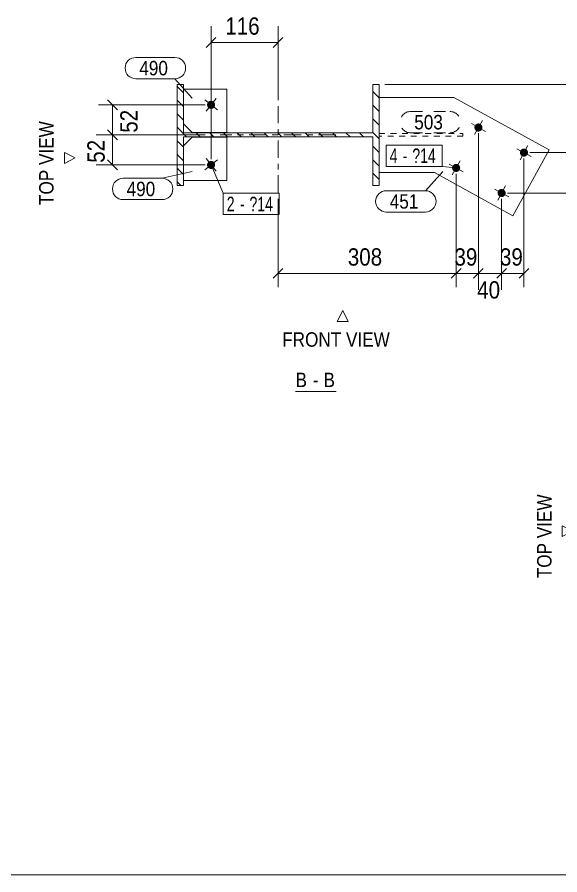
# Model space of a CAD drawing. Header units: millimetres. Extents: x 2 to 579, y 1 to 405.
# Drawn here: x 156.8 to 250.8, y 5 to 153.6 of the extents above; entities that cross this region are included whole.
import ezdxf

# ---------------------------------------------------------------- set-up
doc = ezdxf.new("R2010")
doc.units = ezdxf.units.MM
for name, pattern in [('XKITLINE00', [0]), ('XKITLINE01', [4, 1, -1, 1, -1]), ('XKITLINE02', [4, 2, -2]), ('XKITLINE03', [6, 3, -1, 1, -1])]:
    doc.linetypes.add(name, pattern=pattern)
for name, color, linetype, lineweight in [('Bolt', 3, 'Continuous', 0), ('BoltMark', 7, 'Continuous', 0), ('Dimensions', 7, 'Continuous', 0), ('DrawingSheet', 5, 'Continuous', 0), ('OtherObjectType', 7, 'Continuous', 0), ('Part', 2, 'Continuous', 0), ('PartMark', 7, 'Continuous', 0)]:
    doc.layers.add(name, color=color, linetype=linetype, lineweight=lineweight)
doc.styles.add('ARIAL', font='ARIAL.TTF')
doc.styles.add('ARIAL_NARROW', font='ARIALN.TTF')

# ---------------------------------------------------------------- blocks, each defined once
blk = doc.blocks.new('*A2')
at = {"layer": 'Part', "color": 7, "linetype": 'XKITLINE00', "lineweight": 0}
for p, q in [((185.59, 140.48), (184.49, 141.58)), ((219.49, 141.94), (219.49, 141.94)), ((219.49, 141.94), (219.49, 141.94)), ((219.49, 139.58), (218.39, 140.68)), ((185.59, 138.12), (184.49, 139.22)), ((219.49, 137.22), (218.39, 138.32)), ((185.59, 135.76), (184.49, 136.86)), ((219.49, 134.86), (218.39, 135.96)), ((186.16, 132.84), (184.49, 134.51)), ((188.52, 132.84), (187.82, 133.54)), ((190.87, 132.84), (190.17, 133.54)), ((193.23, 132.84), (192.53, 133.54)), ((195.59, 132.84), (194.89, 133.54)), ((197.95, 132.84), (197.25, 133.54)), ((200.3, 132.84), (199.6, 133.54)), ((202.66, 132.84), (201.96, 133.54)), ((205.02, 132.84), (204.32, 133.54)), ((207.37, 132.84), (206.67, 133.54)), ((209.73, 132.84), (209.03, 133.54)), ((212.09, 132.84), (211.39, 133.54)), ((214.45, 132.84), (213.75, 133.54)), ((216.8, 132.84), (216.1, 133.54)), ((219.49, 132.51), (218.39, 133.61)), ((185.59, 131.05), (184.49, 132.15)), ((219.49, 130.15), (218.39, 131.25)), ((185.59, 128.69), (184.49, 129.79)), ((219.49, 127.79), (218.39, 128.89)), ((185.59, 126.33), (184.49, 127.43)), ((219.49, 125.44), (218.39, 126.54)), ((185.13, 124.44), (184.49, 125.08))]:
    blk.add_line(p, q, dxfattribs=at)
blk = doc.blocks.new('*A68')
at = {"layer": 'Bolt'}
blk.add_hatch(color=3, dxfattribs=at).paths.add_polyline_path([(189.86, 138.84), (189.88, 138.87), (189.91, 138.89), (189.93, 138.92), (189.96, 138.94), (189.99, 138.96), (190.01, 138.98), (190.04, 139), (190.07, 139.01), (190.11, 139.03), (190.14, 139.04), (190.17, 139.05), (190.2, 139.06), (190.24, 139.07), (190.27, 139.08), (190.3, 139.08), (190.34, 139.08), (190.37, 139.09), (190.41, 139.09), (190.44, 139.08), (190.47, 139.08), (190.51, 139.08), (190.54, 139.07), (190.58, 139.06), (190.61, 139.05), (190.64, 139.04), (190.67, 139.03), (190.7, 139.01), (190.73, 139), (190.76, 138.98), (190.79, 138.96), (190.82, 138.94), (190.85, 138.92), (190.87, 138.89), (190.9, 138.87), (190.92, 138.84), (190.94, 138.82), (190.96, 138.79), (190.98, 138.76), (191, 138.73), (191.01, 138.7), (191.03, 138.67), (191.04, 138.64), (191.05, 138.61), (191.06, 138.57), (191.07, 138.54), (191.08, 138.51), (191.08, 138.47), (191.09, 138.44), (191.09, 138.41), (191.09, 138.37), (191.09, 138.34), (191.09, 138.3), (191.08, 138.27), (191.07, 138.23), (191.07, 138.2), (191.06, 138.17), (191.04, 138.14), (191.03, 138.1), (191.02, 138.07), (191, 138.04), (190.98, 138.01), (190.96, 137.98), (190.94, 137.96), (190.92, 137.93), (190.9, 137.9), (190.87, 137.88), (190.85, 137.86), (190.82, 137.84), (190.79, 137.82), (190.77, 137.8), (190.74, 137.78), (190.71, 137.76), (190.68, 137.75), (190.64, 137.73), (190.61, 137.72), (190.58, 137.71), (190.54, 137.7), (190.51, 137.7), (190.48, 137.69), (190.44, 137.69), (190.41, 137.69), (190.37, 137.69), (190.34, 137.69), (190.31, 137.69), (190.27, 137.7), (190.24, 137.7), (190.2, 137.71), (190.17, 137.72), (190.14, 137.73), (190.11, 137.75), (190.08, 137.76), (190.05, 137.78), (190.02, 137.79), (189.99, 137.81), (189.96, 137.83), (189.93, 137.86), (189.91, 137.88), (189.88, 137.9), (189.86, 137.93), (189.84, 137.96), (189.82, 137.98), (189.8, 138.01), (189.78, 138.04), (189.77, 138.07), (189.75, 138.1), (189.74, 138.13), (189.73, 138.17), (189.72, 138.2), (189.71, 138.23), (189.7, 138.27), (189.7, 138.3), (189.69, 138.33), (189.69, 138.37), (189.69, 138.4), (189.69, 138.44), (189.7, 138.47), (189.7, 138.51), (189.71, 138.54), (189.72, 138.57), (189.73, 138.61), (189.74, 138.64), (189.75, 138.67), (189.76, 138.7), (189.78, 138.73), (189.8, 138.76), (189.82, 138.79), (189.84, 138.82)], flags=17)
at = {"layer": 'Bolt', "color": 3, "linetype": 'XKITLINE00', "lineweight": 0}
for p, q in [((189.29, 139.25), (191.5, 137.53)), ((189.53, 137.28), (191.25, 139.49))]:
    blk.add_line(p, q, dxfattribs=at)
blk = doc.blocks.new('*A69')
at = {"layer": 'Bolt'}
blk.add_hatch(color=3, dxfattribs=at).paths.add_polyline_path([(190.96, 128.39), (190.98, 128.36), (191, 128.33), (191.02, 128.3), (191.03, 128.27), (191.04, 128.24), (191.06, 128.21), (191.07, 128.17), (191.07, 128.14), (191.08, 128.11), (191.09, 128.07), (191.09, 128.04), (191.09, 128), (191.09, 127.97), (191.09, 127.93), (191.08, 127.9), (191.08, 127.87), (191.07, 127.83), (191.06, 127.8), (191.05, 127.77), (191.04, 127.73), (191.03, 127.7), (191.01, 127.67), (191, 127.64), (190.98, 127.61), (190.96, 127.58), (190.94, 127.56), (190.92, 127.53), (190.9, 127.5), (190.87, 127.48), (190.85, 127.46), (190.82, 127.43), (190.79, 127.41), (190.76, 127.39), (190.73, 127.38), (190.7, 127.36), (190.67, 127.35), (190.64, 127.33), (190.61, 127.32), (190.58, 127.31), (190.54, 127.3), (190.51, 127.3), (190.47, 127.29), (190.44, 127.29), (190.41, 127.29), (190.37, 127.29), (190.34, 127.29), (190.3, 127.29), (190.27, 127.3), (190.24, 127.3), (190.2, 127.31), (190.17, 127.32), (190.14, 127.33), (190.11, 127.35), (190.07, 127.36), (190.04, 127.38), (190.01, 127.4), (189.99, 127.42), (189.96, 127.44), (189.93, 127.46), (189.91, 127.48), (189.88, 127.5), (189.86, 127.53), (189.84, 127.56), (189.82, 127.58), (189.8, 127.61), (189.78, 127.64), (189.76, 127.67), (189.75, 127.7), (189.74, 127.74), (189.73, 127.77), (189.72, 127.8), (189.71, 127.83), (189.7, 127.87), (189.7, 127.9), (189.69, 127.94), (189.69, 127.97), (189.69, 128.01), (189.69, 128.04), (189.7, 128.07), (189.7, 128.11), (189.71, 128.14), (189.72, 128.17), (189.73, 128.21), (189.74, 128.24), (189.75, 128.27), (189.77, 128.3), (189.78, 128.33), (189.8, 128.36), (189.82, 128.39), (189.84, 128.42), (189.86, 128.44), (189.88, 128.47), (189.91, 128.49), (189.93, 128.52), (189.96, 128.54), (189.99, 128.56), (190.02, 128.58), (190.05, 128.6), (190.08, 128.61), (190.11, 128.63), (190.14, 128.64), (190.17, 128.65), (190.2, 128.66), (190.24, 128.67), (190.27, 128.68), (190.31, 128.68), (190.34, 128.68), (190.37, 128.69), (190.41, 128.69), (190.44, 128.68), (190.48, 128.68), (190.51, 128.68), (190.54, 128.67), (190.58, 128.66), (190.61, 128.65), (190.64, 128.64), (190.68, 128.63), (190.71, 128.61), (190.74, 128.6), (190.77, 128.58), (190.79, 128.56), (190.82, 128.54), (190.85, 128.52), (190.87, 128.49), (190.9, 128.47), (190.92, 128.44), (190.94, 128.42)], flags=17)
at = {"layer": 'Bolt', "color": 3, "linetype": 'XKITLINE00', "lineweight": 0}
for p, q in [((191.5, 128.85), (189.29, 127.13)), ((189.53, 129.09), (191.25, 126.88))]:
    blk.add_line(p, q, dxfattribs=at)
blk = doc.blocks.new('*A70')
at = {"layer": 'Bolt'}
for points in [[(236.33, 133.87), (236.3, 133.89), (236.27, 133.91), (236.24, 133.93), (236.22, 133.95), (236.19, 133.98), (236.17, 134), (236.15, 134.03), (236.13, 134.06), (236.11, 134.08), (236.09, 134.11), (236.07, 134.14), (236.06, 134.17), (236.04, 134.21), (236.03, 134.24), (236.02, 134.27), (236.01, 134.3), (236.01, 134.34), (236, 134.37), (236, 134.41), (236, 134.44), (235.99, 134.48), (236, 134.51), (236, 134.54), (236, 134.58), (236.01, 134.61), (236.02, 134.64), (236.03, 134.68), (236.04, 134.71), (236.05, 134.74), (236.07, 134.77), (236.08, 134.8), (236.1, 134.83), (236.12, 134.86), (236.14, 134.89), (236.16, 134.92), (236.18, 134.94), (236.21, 134.97), (236.23, 134.99), (236.26, 135.01), (236.29, 135.03), (236.31, 135.05), (236.34, 135.07), (236.37, 135.09), (236.4, 135.1), (236.44, 135.12), (236.47, 135.13), (236.5, 135.14), (236.53, 135.15), (236.57, 135.15), (236.6, 135.16), (236.64, 135.16), (236.67, 135.17), (236.7, 135.17), (236.74, 135.16), (236.77, 135.16), (236.81, 135.16), (236.84, 135.15), (236.87, 135.14), (236.91, 135.13), (236.94, 135.12), (236.97, 135.11), (237, 135.09), (237.03, 135.08), (237.06, 135.06), (237.09, 135.04), (237.12, 135.02), (237.15, 135), (237.17, 134.98), (237.2, 134.95), (237.22, 134.93), (237.24, 134.9), (237.26, 134.88), (237.28, 134.85), (237.3, 134.82), (237.32, 134.79), (237.33, 134.76), (237.35, 134.72), (237.36, 134.69), (237.37, 134.66), (237.38, 134.63), (237.38, 134.59), (237.39, 134.56), (237.39, 134.52), (237.39, 134.49), (237.39, 134.46), (237.39, 134.42), (237.39, 134.39), (237.39, 134.35), (237.38, 134.32), (237.37, 134.29), (237.36, 134.25), (237.35, 134.22), (237.34, 134.19), (237.32, 134.16), (237.31, 134.13), (237.29, 134.1), (237.27, 134.07), (237.25, 134.04), (237.23, 134.01), (237.21, 133.99), (237.18, 133.96), (237.16, 133.94), (237.13, 133.92), (237.1, 133.9), (237.08, 133.88), (237.05, 133.86), (237.02, 133.84), (236.99, 133.83), (236.95, 133.82), (236.92, 133.8), (236.89, 133.79), (236.86, 133.78), (236.82, 133.78), (236.79, 133.77), (236.75, 133.77), (236.72, 133.77), (236.69, 133.77), (236.65, 133.77), (236.62, 133.77), (236.58, 133.77), (236.55, 133.78), (236.52, 133.79), (236.48, 133.8), (236.45, 133.81), (236.42, 133.82), (236.39, 133.84), (236.36, 133.85)], [(244.21, 129.52), (244.18, 129.54), (244.15, 129.56), (244.12, 129.58), (244.1, 129.6), (244.07, 129.63), (244.05, 129.65), (244.03, 129.68), (244.01, 129.71), (243.99, 129.74), (243.97, 129.76), (243.95, 129.79), (243.94, 129.83), (243.92, 129.86), (243.91, 129.89), (243.9, 129.92), (243.89, 129.96), (243.89, 129.99), (243.88, 130.02), (243.88, 130.06), (243.87, 130.09), (243.87, 130.13), (243.88, 130.16), (243.88, 130.19), (243.88, 130.23), (243.89, 130.26), (243.9, 130.3), (243.91, 130.33), (243.92, 130.36), (243.93, 130.39), (243.95, 130.42), (243.96, 130.45), (243.98, 130.48), (244, 130.51), (244.02, 130.54), (244.04, 130.57), (244.06, 130.59), (244.09, 130.62), (244.11, 130.64), (244.14, 130.66), (244.16, 130.68), (244.19, 130.7), (244.22, 130.72), (244.25, 130.74), (244.28, 130.75), (244.32, 130.77), (244.35, 130.78), (244.38, 130.79), (244.41, 130.8), (244.45, 130.8), (244.48, 130.81), (244.52, 130.81), (244.55, 130.82), (244.58, 130.82), (244.62, 130.82), (244.65, 130.81), (244.69, 130.81), (244.72, 130.8), (244.75, 130.79), (244.79, 130.78), (244.82, 130.77), (244.85, 130.76), (244.88, 130.75), (244.91, 130.73), (244.94, 130.71), (244.97, 130.69), (245, 130.67), (245.03, 130.65), (245.05, 130.63), (245.08, 130.6), (245.1, 130.58), (245.12, 130.55), (245.14, 130.53), (245.16, 130.5), (245.18, 130.47), (245.2, 130.44), (245.21, 130.41), (245.22, 130.38), (245.24, 130.34), (245.25, 130.31), (245.26, 130.28), (245.26, 130.24), (245.27, 130.21), (245.27, 130.18), (245.27, 130.14), (245.27, 130.11), (245.27, 130.07), (245.27, 130.04), (245.27, 130), (245.26, 129.97), (245.25, 129.94), (245.24, 129.9), (245.23, 129.87), (245.22, 129.84), (245.2, 129.81), (245.19, 129.78), (245.17, 129.75), (245.15, 129.72), (245.13, 129.69), (245.11, 129.67), (245.09, 129.64), (245.06, 129.61), (245.04, 129.59), (245.01, 129.57), (244.98, 129.55), (244.96, 129.53), (244.93, 129.51), (244.9, 129.49), (244.86, 129.48), (244.83, 129.47), (244.8, 129.45), (244.77, 129.44), (244.74, 129.44), (244.7, 129.43), (244.67, 129.42), (244.63, 129.42), (244.6, 129.42), (244.56, 129.42), (244.53, 129.42), (244.5, 129.42), (244.46, 129.43), (244.43, 129.43), (244.39, 129.44), (244.36, 129.45), (244.33, 129.46), (244.3, 129.47), (244.27, 129.49), (244.24, 129.5)], [(232.46, 126.87), (232.43, 126.89), (232.4, 126.91), (232.38, 126.93), (232.35, 126.95), (232.33, 126.97), (232.3, 127), (232.28, 127.03), (232.26, 127.05), (232.24, 127.08), (232.22, 127.11), (232.21, 127.14), (232.19, 127.17), (232.18, 127.2), (232.17, 127.23), (232.16, 127.27), (232.15, 127.3), (232.14, 127.33), (232.14, 127.37), (232.13, 127.4), (232.13, 127.44), (232.13, 127.47), (232.13, 127.51), (232.13, 127.54), (232.14, 127.57), (232.14, 127.61), (232.15, 127.64), (232.16, 127.67), (232.17, 127.71), (232.19, 127.74), (232.2, 127.77), (232.22, 127.8), (232.23, 127.83), (232.25, 127.86), (232.27, 127.89), (232.29, 127.91), (232.32, 127.94), (232.34, 127.96), (232.37, 127.99), (232.39, 128.01), (232.42, 128.03), (232.45, 128.05), (232.48, 128.07), (232.51, 128.08), (232.54, 128.1), (232.57, 128.11), (232.6, 128.12), (232.63, 128.13), (232.67, 128.14), (232.7, 128.15), (232.74, 128.16), (232.77, 128.16), (232.8, 128.16), (232.84, 128.16), (232.87, 128.16), (232.91, 128.16), (232.94, 128.15), (232.97, 128.15), (233.01, 128.14), (233.04, 128.13), (233.07, 128.12), (233.11, 128.1), (233.14, 128.09), (233.17, 128.07), (233.2, 128.06), (233.23, 128.04), (233.25, 128.02), (233.28, 128), (233.31, 127.97), (233.33, 127.95), (233.35, 127.92), (233.38, 127.9), (233.4, 127.87), (233.42, 127.84), (233.43, 127.81), (233.45, 127.78), (233.47, 127.75), (233.48, 127.72), (233.49, 127.69), (233.5, 127.66), (233.51, 127.62), (233.52, 127.59), (233.52, 127.56), (233.53, 127.52), (233.53, 127.49), (233.53, 127.45), (233.53, 127.42), (233.52, 127.38), (233.52, 127.35), (233.51, 127.32), (233.51, 127.28), (233.5, 127.25), (233.48, 127.22), (233.47, 127.19), (233.46, 127.15), (233.44, 127.12), (233.42, 127.09), (233.41, 127.07), (233.39, 127.04), (233.36, 127.01), (233.34, 126.98), (233.32, 126.96), (233.29, 126.94), (233.27, 126.91), (233.24, 126.89), (233.21, 126.87), (233.18, 126.86), (233.15, 126.84), (233.12, 126.83), (233.09, 126.81), (233.06, 126.8), (233.02, 126.79), (232.99, 126.78), (232.96, 126.77), (232.92, 126.77), (232.89, 126.76), (232.85, 126.76), (232.82, 126.76), (232.79, 126.76), (232.75, 126.77), (232.72, 126.77), (232.68, 126.78), (232.65, 126.79), (232.62, 126.79), (232.58, 126.81), (232.55, 126.82), (232.52, 126.83), (232.49, 126.85)], [(240.34, 122.52), (240.31, 122.54), (240.28, 122.56), (240.26, 122.58), (240.23, 122.6), (240.21, 122.62), (240.18, 122.65), (240.16, 122.68), (240.14, 122.7), (240.12, 122.73), (240.1, 122.76), (240.09, 122.79), (240.07, 122.82), (240.06, 122.85), (240.05, 122.89), (240.04, 122.92), (240.03, 122.95), (240.02, 122.99), (240.01, 123.02), (240.01, 123.05), (240.01, 123.09), (240.01, 123.12), (240.01, 123.16), (240.01, 123.19), (240.02, 123.22), (240.02, 123.26), (240.03, 123.29), (240.04, 123.32), (240.05, 123.36), (240.07, 123.39), (240.08, 123.42), (240.1, 123.45), (240.11, 123.48), (240.13, 123.51), (240.15, 123.54), (240.17, 123.56), (240.2, 123.59), (240.22, 123.61), (240.25, 123.64), (240.27, 123.66), (240.3, 123.68), (240.33, 123.7), (240.36, 123.72), (240.39, 123.73), (240.42, 123.75), (240.45, 123.76), (240.48, 123.77), (240.51, 123.79), (240.55, 123.79), (240.58, 123.8), (240.61, 123.81), (240.65, 123.81), (240.68, 123.81), (240.72, 123.81), (240.75, 123.81), (240.79, 123.81), (240.82, 123.8), (240.85, 123.8), (240.89, 123.79), (240.92, 123.78), (240.95, 123.77), (240.98, 123.76), (241.02, 123.74), (241.05, 123.73), (241.08, 123.71), (241.1, 123.69), (241.13, 123.67), (241.16, 123.65), (241.19, 123.62), (241.21, 123.6), (241.23, 123.58), (241.26, 123.55), (241.28, 123.52), (241.3, 123.49), (241.31, 123.46), (241.33, 123.43), (241.34, 123.4), (241.36, 123.37), (241.37, 123.34), (241.38, 123.31), (241.39, 123.27), (241.4, 123.24), (241.4, 123.21), (241.41, 123.17), (241.41, 123.14), (241.41, 123.1), (241.41, 123.07), (241.4, 123.03), (241.4, 123), (241.39, 122.97), (241.38, 122.93), (241.38, 122.9), (241.36, 122.87), (241.35, 122.84), (241.34, 122.8), (241.32, 122.77), (241.3, 122.74), (241.28, 122.72), (241.26, 122.69), (241.24, 122.66), (241.22, 122.64), (241.2, 122.61), (241.17, 122.59), (241.14, 122.57), (241.12, 122.54), (241.09, 122.53), (241.06, 122.51), (241.03, 122.49), (241, 122.48), (240.97, 122.46), (240.94, 122.45), (240.9, 122.44), (240.87, 122.43), (240.84, 122.42), (240.8, 122.42), (240.77, 122.42), (240.73, 122.41), (240.7, 122.41), (240.66, 122.41), (240.63, 122.42), (240.6, 122.42), (240.56, 122.43), (240.53, 122.44), (240.5, 122.45), (240.46, 122.46), (240.43, 122.47), (240.4, 122.48), (240.37, 122.5)]]:
    blk.add_hatch(color=3, dxfattribs=at).paths.add_polyline_path(points, flags=17)
at = {"layer": 'Bolt', "color": 3, "linetype": 'XKITLINE00', "lineweight": 0}
for p, q in [((237.37, 135.69), (236.02, 133.24)), ((237.92, 133.79), (235.47, 135.14)), ((245.8, 129.44), (243.35, 130.79)), ((245.25, 131.34), (243.9, 128.89)), ((234.05, 126.79), (231.6, 128.14)), ((233.51, 128.69), (232.15, 126.24)), ((241.93, 122.44), (239.48, 123.79)), ((241.38, 124.34), (240.03, 121.89))]:
    blk.add_line(p, q, dxfattribs=at)
blk = doc.blocks.new('*A71')
at = {"layer": 'Part', "color": 7, "linetype": 'XKITLINE03', "lineweight": 0}
for p, q in [((201.99, 123.19), (201.99, 143.19)), ((211.99, 133.19), (191.99, 133.19))]:
    blk.add_line(p, q, dxfattribs=at)
at = {"layer": 'Part', "color": 2, "linetype": 'XKITLINE00', "lineweight": 0}
for p, q in [((184.49, 124.44), (184.49, 141.94)), ((184.49, 141.94), (185.59, 141.94)), ((185.59, 141.94), (185.59, 133.54)), ((218.39, 133.54), (218.39, 141.94)), ((218.39, 141.94), (219.49, 141.94)), ((219.49, 141.94), (219.49, 124.44)), ((185.59, 133.54), (218.39, 133.54)), ((218.39, 132.84), (185.59, 132.84)), ((185.59, 132.84), (185.59, 124.44)), ((218.39, 124.44), (218.39, 132.84)), ((185.59, 124.44), (184.49, 124.44)), ((219.49, 124.44), (218.39, 124.44))]:
    blk.add_line(p, q, dxfattribs=at)
blk = doc.blocks.new('*A72')
at = {"layer": 'Part', "color": 2, "linetype": 'XKITLINE00', "lineweight": 0}
for p, q in [((193.09, 141.09), (185.59, 141.09)), ((193.09, 133.59), (193.09, 141.09)), ((185.59, 135.09), (187.09, 133.59)), ((187.09, 133.59), (193.09, 133.59))]:
    blk.add_line(p, q, dxfattribs=at)
at = {"layer": 'Part', "color": 7, "linetype": 'XKITLINE01', "lineweight": 0}
blk.add_line((185.59, 141.09), (185.59, 135.09), dxfattribs=at)
blk = doc.blocks.new('*A73')
at = {"layer": 'Part', "color": 2, "linetype": 'XKITLINE00', "lineweight": 0}
for p, q in [((185.59, 131.29), (187.09, 132.79)), ((187.09, 132.79), (193.09, 132.79)), ((193.09, 132.79), (193.09, 125.29)), ((193.09, 125.29), (185.59, 125.29))]:
    blk.add_line(p, q, dxfattribs=at)
at = {"layer": 'Part', "color": 7, "linetype": 'XKITLINE01', "lineweight": 0}
blk.add_line((185.59, 125.29), (185.59, 131.29), dxfattribs=at)
blk = doc.blocks.new('*A74')
at = {"layer": 'Part', "color": 7, "linetype": 'XKITLINE01', "lineweight": 0}
for p, q in [((219.49, 132.94), (219.49, 133.44)), ((219.49, 133.44), (219.49, 133.44)), ((219.49, 133.44), (233.99, 133.44)), ((233.99, 132.94), (219.49, 132.94)), ((233.99, 133.44), (233.99, 132.94))]:
    blk.add_line(p, q, dxfattribs=at)
blk = doc.blocks.new('*A75')
at = {"layer": 'Part', "color": 2, "linetype": 'XKITLINE00', "lineweight": 0}
for p, q in [((232.41, 139.69), (219.49, 139.69)), ((248.93, 130.57), (232.41, 139.69)), ((242.65, 119.18), (248.93, 130.57)), ((219.49, 126.69), (229.06, 126.69)), ((229.06, 126.69), (242.65, 119.18))]:
    blk.add_line(p, q, dxfattribs=at)
at = {"layer": 'Part', "color": 7, "linetype": 'XKITLINE01', "lineweight": 0}
blk.add_line((219.49, 139.69), (219.49, 126.69), dxfattribs=at)
blk = doc.blocks.new('*A102')
at = {"layer": 'DrawingSheet', "color": 5, "linetype": 'XKITLINE00', "lineweight": 0}
blk.add_line((5, 5), (579, 5), dxfattribs=at)
blk = doc.blocks.new('*A218')
at = {"layer": 'Dimensions', "color": 7, "linetype": 'XKITLINE00', "lineweight": 0}
for p, q in [((257.14, 130.96), (258.84, 129.27)), ((245.57, 130.12), (260.39, 130.12)), ((257.99, 123.11), (257.99, 130.12)), ((257.14, 123.96), (258.84, 122.26)), ((241.71, 123.11), (260.39, 123.11))]:
    blk.add_line(p, q, dxfattribs=at)
at = {"layer": 'Dimensions', "color": 3}
for p in [(257.99, 130.12), (257.99, 123.11)]:
    blk.add_point(p, dxfattribs=at)
at = {"layer": 'Dimensions', "color": 3, "style": 'ARIAL', "width": 0.85}
blk.add_text('70', height=3, rotation=90.0002, dxfattribs=at).set_placement((256.64, 124.39))
blk = doc.blocks.new('*A219')
at = {"layer": 'Dimensions', "color": 7, "linetype": 'XKITLINE00', "lineweight": 0}
for p, q in [((257.14, 142.79), (258.84, 141.09)), ((220.49, 141.94), (260.39, 141.94)), ((257.99, 130.12), (257.99, 141.94)), ((257.14, 130.96), (258.84, 129.27)), ((245.57, 130.12), (260.39, 130.12))]:
    blk.add_line(p, q, dxfattribs=at)
at = {"layer": 'Dimensions', "color": 3}
for p in [(257.99, 141.94), (257.99, 130.12)]:
    blk.add_point(p, dxfattribs=at)
at = {"layer": 'Dimensions', "color": 3, "style": 'ARIAL', "width": 0.85}
blk.add_text('118', height=3, rotation=90.0002, dxfattribs=at).set_placement((256.64, 132.69))
blk = doc.blocks.new('*A220')
at = {"layer": 'Dimensions', "color": 7, "linetype": 'XKITLINE00', "lineweight": 0}
for p, q in [((172.46, 134.04), (174.16, 132.34)), ((189.39, 133.19), (170.46, 133.19)), ((173.31, 127.99), (173.31, 133.19)), ((189.39, 127.99), (170.46, 127.99)), ((172.46, 128.84), (174.16, 127.14))]:
    blk.add_line(p, q, dxfattribs=at)
at = {"layer": 'Dimensions', "color": 3}
for p in [(173.31, 133.19), (173.31, 127.99)]:
    blk.add_point(p, dxfattribs=at)
at = {"layer": 'Dimensions', "color": 3, "style": 'ARIAL', "width": 0.85}
blk.add_text('52', height=3, rotation=90.0002, dxfattribs=at).set_placement((171.96, 128.36))
blk = doc.blocks.new('*A221')
at = {"layer": 'Dimensions', "color": 7, "linetype": 'XKITLINE00', "lineweight": 0}
for p, q in [((189.39, 138.39), (170.91, 138.39)), ((172.46, 139.24), (174.16, 137.54)), ((173.31, 133.19), (173.31, 138.39)), ((172.46, 134.04), (174.16, 132.34)), ((189.39, 133.19), (170.91, 133.19))]:
    blk.add_line(p, q, dxfattribs=at)
at = {"layer": 'Dimensions', "color": 3}
for p in [(173.31, 138.39), (173.31, 133.19)]:
    blk.add_point(p, dxfattribs=at)
at = {"layer": 'Dimensions', "color": 3, "style": 'ARIAL', "width": 0.85}
blk.add_text('52', height=3, rotation=90.0002, dxfattribs=at).set_placement((177.66, 133.56))
blk = doc.blocks.new('*A222')
at = {"layer": 'Dimensions', "color": 7, "linetype": 'XKITLINE00', "lineweight": 0}
for p, q in [((232.83, 126.46), (232.83, 106.79)), ((201.99, 122.11), (201.99, 106.79)), ((202.84, 110.04), (201.14, 108.34)), ((233.68, 110.04), (231.98, 108.34)), ((201.99, 109.19), (232.83, 109.19))]:
    blk.add_line(p, q, dxfattribs=at)
at = {"layer": 'Dimensions', "color": 3}
for p in [(201.99, 109.19), (232.83, 109.19)]:
    blk.add_point(p, dxfattribs=at)
at = {"layer": 'Dimensions', "color": 3, "style": 'ARIAL', "width": 0.85}
blk.add_text('308', height=3, dxfattribs=at).set_placement((214.07, 110.54))
blk = doc.blocks.new('*A223')
at = {"layer": 'Dimensions', "color": 7, "linetype": 'XKITLINE00', "lineweight": 0}
for p, q in [((236.69, 133.47), (236.69, 106.79)), ((232.83, 126.46), (232.83, 106.79)), ((233.68, 110.04), (231.98, 108.34)), ((237.54, 110.04), (235.85, 108.34)), ((232.83, 109.19), (236.69, 109.19))]:
    blk.add_line(p, q, dxfattribs=at)
at = {"layer": 'Dimensions', "color": 3}
for p in [(232.83, 109.19), (236.69, 109.19)]:
    blk.add_point(p, dxfattribs=at)
at = {"layer": 'Dimensions', "color": 3, "style": 'ARIAL', "width": 0.85}
blk.add_text('39', height=3, dxfattribs=at).set_placement((232.54, 110.54))
blk = doc.blocks.new('*A224')
at = {"layer": 'Dimensions', "color": 7, "linetype": 'XKITLINE00', "lineweight": 0}
for p, q in [((236.69, 133.47), (236.69, 106.34)), ((240.71, 122.11), (240.71, 106.34)), ((237.54, 110.04), (235.85, 108.34)), ((241.56, 110.04), (239.86, 108.34)), ((236.69, 109.19), (240.71, 109.19))]:
    blk.add_line(p, q, dxfattribs=at)
at = {"layer": 'Dimensions', "color": 3}
for p in [(236.69, 109.19), (240.71, 109.19)]:
    blk.add_point(p, dxfattribs=at)
at = {"layer": 'Dimensions', "color": 3, "style": 'ARIAL', "width": 0.85}
blk.add_text('40', height=3, dxfattribs=at).set_placement((236.48, 104.84))
blk = doc.blocks.new('*A225')
at = {"layer": 'Dimensions', "color": 7, "linetype": 'XKITLINE00', "lineweight": 0}
for p, q in [((244.57, 129.12), (244.57, 106.79)), ((240.71, 122.11), (240.71, 106.79)), ((241.56, 110.04), (239.86, 108.34)), ((245.42, 110.04), (243.73, 108.34)), ((240.71, 109.19), (244.57, 109.19))]:
    blk.add_line(p, q, dxfattribs=at)
at = {"layer": 'Dimensions', "color": 3}
for p in [(240.71, 109.19), (244.57, 109.19)]:
    blk.add_point(p, dxfattribs=at)
at = {"layer": 'Dimensions', "color": 3, "style": 'ARIAL', "width": 0.85}
blk.add_text('39', height=3, dxfattribs=at).set_placement((240.42, 110.54))
blk = doc.blocks.new('*A226')
at = {"layer": 'Dimensions', "color": 7, "linetype": 'XKITLINE00', "lineweight": 0}
for p, q in [((190.39, 128.99), (190.39, 152.04)), ((201.99, 139.39), (201.99, 152.04)), ((191.24, 150.04), (189.54, 148.34)), ((190.39, 149.19), (201.99, 149.19)), ((202.84, 150.04), (201.14, 148.34))]:
    blk.add_line(p, q, dxfattribs=at)
at = {"layer": 'Dimensions', "color": 3}
for p in [(190.39, 149.19), (201.99, 149.19)]:
    blk.add_point(p, dxfattribs=at)
at = {"layer": 'Dimensions', "color": 3, "style": 'ARIAL', "width": 0.85}
blk.add_text('116', height=3, dxfattribs=at).set_placement((192.85, 150.54))
blk = doc.blocks.new('*A227')
at = {"layer": 'BoltMark', "color": 7, "linetype": 'XKITLINE00', "lineweight": 0}
for p, q in [((190.39, 127.99), (192.51, 123.07)), ((192.51, 123.07), (202.19, 123.07)), ((192.51, 119.37), (192.51, 123.07)), ((202.19, 119.37), (202.19, 123.07)), ((192.51, 119.37), (202.19, 119.37))]:
    blk.add_line(p, q, dxfattribs=at)
at = {"layer": 'BoltMark', "color": 3, "style": 'ARIAL_NARROW', "width": 0.85}
for s, p in [('2', (193.11, 119.97)), ('?14', (197.04, 119.97)), ('-', (195.38, 119.97))]:
    blk.add_text(s, height=2.5, dxfattribs=at).set_placement(p)
blk = doc.blocks.new('*A228')
at = {"layer": 'BoltMark', "color": 7, "linetype": 'XKITLINE00', "lineweight": 0}
for p, q in [((220.72, 131.43), (230.4, 131.43)), ((220.72, 127.73), (220.72, 131.43)), ((230.4, 127.73), (230.4, 131.43)), ((220.72, 127.73), (230.4, 127.73)), ((232.83, 127.46), (230.4, 127.73))]:
    blk.add_line(p, q, dxfattribs=at)
at = {"layer": 'BoltMark', "color": 3, "style": 'ARIAL_NARROW', "width": 0.85}
for s, p in [('4', (221.32, 128.33)), ('?14', (225.24, 128.33)), ('-', (223.58, 128.33))]:
    blk.add_text(s, height=2.5, dxfattribs=at).set_placement(p)
blk = doc.blocks.new('*A229')
at = {"layer": 'PartMark', "color": 7, "linetype": 'XKITLINE00', "lineweight": 0}
for p, q in [((230.5, 126.86), (227.5, 123.51)), ((220.74, 123.51), (227.5, 123.51)), ((220.74, 119.81), (227.5, 119.81))]:
    blk.add_line(p, q, dxfattribs=at)
for centre, start, end in [((220.74, 121.66), 90, 270), ((227.5, 121.66), 270, 90)]:
    blk.add_arc(centre, 1.85, start, end, dxfattribs=at)
at = {"layer": 'PartMark', "color": 3, "style": 'ARIAL', "width": 0.85}
blk.add_text('451', height=2.5, dxfattribs=at).set_placement((221.34, 120.41))
blk = doc.blocks.new('*A230')
at = {"layer": 'PartMark', "color": 7, "linetype": 'XKITLINE02', "lineweight": 0}
for p, q in [((224.98, 137.24), (231.74, 137.24)), ((224.98, 133.54), (231.74, 133.54))]:
    blk.add_line(p, q, dxfattribs=at)
for centre, start, end in [((224.98, 135.39), 90, 270), ((231.74, 135.39), 270, 90)]:
    blk.add_arc(centre, 1.85, start, end, dxfattribs=at)
at = {"layer": 'PartMark', "color": 3, "style": 'ARIAL', "width": 0.85}
blk.add_text('503', height=2.5, dxfattribs=at).set_placement((225.58, 134.14))
blk = doc.blocks.new('*A231')
at = {"layer": 'PartMark', "color": 7, "linetype": 'XKITLINE00', "lineweight": 0}
for p, q in [((187.12, 126.82), (181.92, 125.67)), ((175.16, 125.67), (181.92, 125.67)), ((175.16, 121.97), (181.92, 121.97))]:
    blk.add_line(p, q, dxfattribs=at)
for centre, start, end in [((175.16, 123.82), 90, 270), ((181.92, 123.82), 270, 90)]:
    blk.add_arc(centre, 1.85, start, end, dxfattribs=at)
at = {"layer": 'PartMark', "color": 3, "style": 'ARIAL', "width": 0.85}
blk.add_text('490', height=2.5, dxfattribs=at).set_placement((175.76, 122.57))
blk = doc.blocks.new('*A232')
at = {"layer": 'PartMark', "color": 7, "linetype": 'XKITLINE00', "lineweight": 0}
for p, q in [((177.36, 146.6), (184.12, 146.6)), ((177.36, 142.9), (184.12, 142.9)), ((187.12, 139.56), (184.12, 142.9))]:
    blk.add_line(p, q, dxfattribs=at)
for centre, start, end in [((177.36, 144.75), 90, 270), ((184.12, 144.75), 270, 90)]:
    blk.add_arc(centre, 1.85, start, end, dxfattribs=at)
at = {"layer": 'PartMark', "color": 3, "style": 'ARIAL', "width": 0.85}
blk.add_text('490', height=2.5, dxfattribs=at).set_placement((177.96, 143.5))
blk = doc.blocks.new('*A233')
at = {"layer": 'OtherObjectType', "color": 7, "linetype": 'XKITLINE00', "lineweight": 0}
for p, q in [((164.99, 128.25), (164.99, 130.12)), ((164.99, 130.12), (166.86, 129.19)), ((166.86, 129.19), (164.99, 128.25)), ((166.86, 129.19), (166.86, 129.19)), ((212.24, 100.86), (213.18, 102.74)), ((213.18, 102.74), (214.11, 100.86)), ((213.18, 102.74), (213.18, 102.74)), ((214.11, 100.86), (212.24, 100.86)), ((205.02, 88.74), (212.08, 88.74))]:
    blk.add_line(p, q, dxfattribs=at)
at = {"layer": 'OtherObjectType', "color": 7, "style": 'ARIAL', "width": 0.85}
blk.add_text('TOP VIEW', height=2.5, rotation=90, dxfattribs=at).set_placement((163.11, 121.04))
for s, p in [('FRONT VIEW', (202.71, 96.49)), ('B', (205.02, 89.49)), ('B', (209.86, 89.49)), ('-', (208, 89.49))]:
    blk.add_text(s, height=2.5, dxfattribs=at).set_placement(p)
blk = doc.blocks.new('*A275')
at = {"layer": 'OtherObjectType', "color": 7, "linetype": 'XKITLINE00', "lineweight": 0}
for p, q in [((251.22, 63.6), (251.22, 65.48)), ((251.22, 65.48), (253.1, 64.54)), ((253.1, 64.54), (251.22, 63.6)), ((253.1, 64.54), (253.1, 64.54)), ((289.44, 24.27), (290.37, 26.14)), ((290.37, 26.14), (291.31, 24.27)), ((290.37, 26.14), (290.37, 26.14)), ((291.31, 24.27), (289.44, 24.27)), ((281.85, 12.14), (289.65, 12.14))]:
    blk.add_line(p, q, dxfattribs=at)
at = {"layer": 'OtherObjectType', "color": 7, "style": 'ARIAL', "width": 0.85}
blk.add_text('TOP VIEW', height=2.5, rotation=90, dxfattribs=at).set_placement((249.35, 56.39))
for s, p in [('FRONT VIEW', (279.91, 19.89)), ('G', (281.85, 12.89)), ('G', (287.05, 12.89)), ('-', (285.19, 12.89))]:
    blk.add_text(s, height=2.5, dxfattribs=at).set_placement(p)

msp = doc.modelspace()

# ---------------------------------------------------------------- block references
at = {"lineweight": 0}
for name in ['*A102', '*A226', '*A232', '*A71', '*A219', '*A2', '*A72', '*A75', '*A221', '*A68', '*A230', '*A70', '*A220', '*A73', '*A74', '*A223', '*A224', '*A228', '*A218', '*A69', '*A227', '*A225', '*A231', '*A222', '*A229']:
    msp.add_blockref(name, (0, 0), dxfattribs=at)
at = {"layer": 'OtherObjectType', "lineweight": 0}
for name in ['*A233', '*A275']:
    msp.add_blockref(name, (0, 0), dxfattribs=at)

doc.saveas('drawing.dxf')
